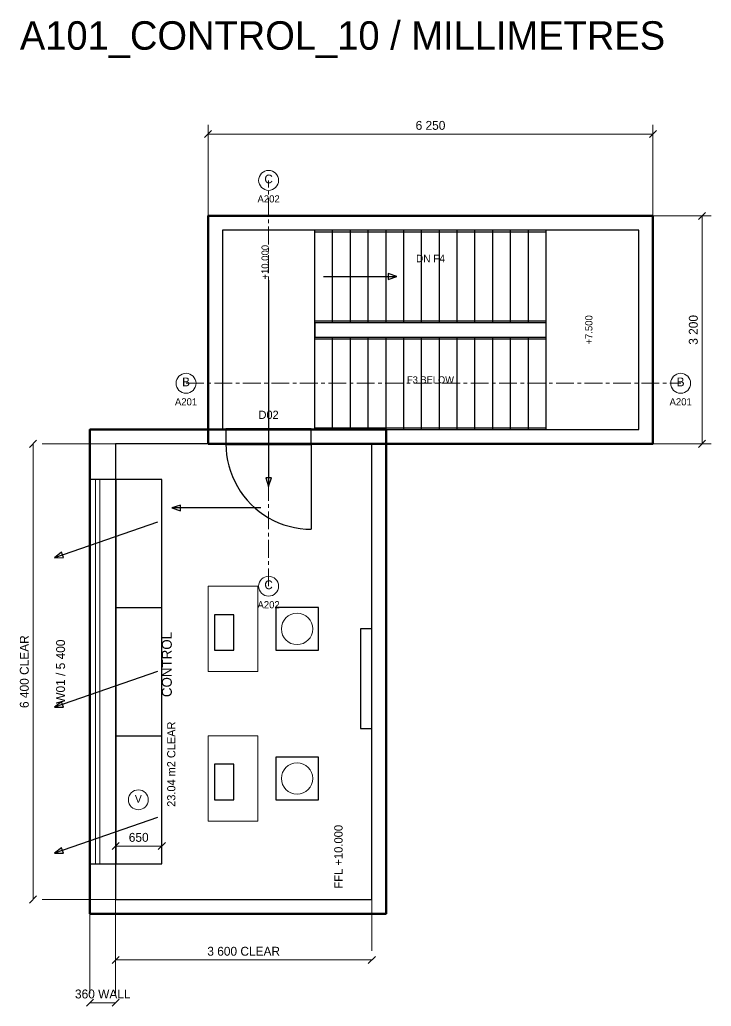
# Model space of a CAD drawing. Header units: millimetres. Extents: x -14174 to 142128, y -12275 to 247751.
# Drawn here: x 69813 to 79530, y -5900 to 7956 of the extents above; entities that cross this region are included whole.
import ezdxf
from ezdxf.enums import TextEntityAlignment as Align

# ---------------------------------------------------------------- set-up
doc = ezdxf.new("R2010")
doc.units = ezdxf.units.MM
for name, pattern in [('DASH_50_1_1', [100, 50, -50]), ('DASH_50_5_1_1_1', [400, 250, -50, 50, -50]), ('DASHED', [1.524, 1.27, -0.254])]:
    doc.linetypes.add(name, pattern=pattern)
for name, color, linetype, lineweight in [('A-ANNO', 7, 'Continuous', 18), ('A-DIMS', 8, 'Continuous', 13), ('A-DOOR', 7, 'Continuous', 25), ('A-EQUIP', 3, 'Continuous', 18), ('A-GLAZ', 4, 'Continuous', 18), ('A-HIDDEN', 8, 'DASHED', 13), ('A-OUTLINE', 7, 'Continuous', 25), ('A-ROUTE', 30, 'Continuous', 25), ('A-WALL', 8, 'Continuous', 50)]:
    doc.layers.add(name, color=color, linetype=linetype, lineweight=lineweight)

# ---------------------------------------------------------------- blocks, each defined once
blk = doc.blocks.new('A101_CONTROL_10')
at = {"layer": 'A-DIMS'}
for p, q in [((12410, 6300), (12510, 6400)), ((12460, 5200), (12460, 6480)), ((18660, 6300), (18760, 6400)), ((18710, 5200), (18710, 6480)), ((12460, 6350), (18710, 6350)), ((18710, 5200), (19530, 5200)), ((19350, 5150), (19450, 5250)), ((19400, 2000), (19400, 5200)), ((9950, 1950), (10050, 2050)), ((10000, -4400), (10000, 2000)), ((11160, 2000), (10130, 2000)), ((18710, 2000), (19530, 2000)), ((19350, 1950), (19450, 2050)), ((11110, -3700), (11210, -3600)), ((11160, -3900), (11160, -3520)), ((11760, -3700), (11860, -3600)), ((11810, -3900), (11810, -3520)), ((11160, -3650), (11810, -3650)), ((9950, -4450), (10050, -4350)), ((11160, -4400), (10130, -4400)), ((11160, -4400), (11160, -5120)), ((14760, -4400), (14760, -5120)), ((10800, -4600), (10800, -5720)), ((11160, -4600), (11160, -5720)), ((11110, -5300), (11210, -5200)), ((11160, -5250), (14760, -5250)), ((14710, -5300), (14810, -5200)), ((10750, -5900), (10850, -5800)), ((11110, -5900), (11210, -5800)), ((10800, -5850), (11160, -5850))]:
    blk.add_line(p, q, dxfattribs=at)
at = {"layer": 'A-DOOR'}
blk.add_line((13910, 2000), (13910, 800), dxfattribs=at)
blk.add_line((13910, 2000), (13910, 800), dxfattribs=at)
at = {"layer": 'A-EQUIP'}
for points in [[(12460, -1200), (13160, -1200), (13160, 0), (12460, 0)], [(12460, -3300), (13160, -3300), (13160, -2100), (12460, -2100)]]:
    blk.add_lwpolyline(points, close=True, dxfattribs=at)
for centre, radius in [((13310, 5700), 140), ((12150, 2850), 140), ((19100, 2850), 140), ((13310, 0), 140), ((13710, -600), 220), ((13710, -2700), 220), ((11480, -3000), 140)]:
    blk.add_circle(centre, radius, dxfattribs=at)
at = {"layer": 'A-GLAZ'}
for p, q in [((10880, -3900), (10880, 1500)), ((10940, -3900), (10940, 1500))]:
    blk.add_line(p, q, dxfattribs=at)
at = {"layer": 'A-HIDDEN', "linetype": 'DASH_50_5_1_1_1'}
for p, q in [((13310, 0), (13310, 5700)), ((12150, 2850), (19100, 2850))]:
    blk.add_line(p, q, dxfattribs=at)
at = {"layer": 'A-HIDDEN', "linetype": 'DASH_50_1_1'}
blk.add_line((13910, 2000), (12710, 2000), dxfattribs=at)
blk.add_line((13910, 2000), (12710, 2000), dxfattribs=at)
at = {"layer": 'A-HIDDEN'}
blk.add_lwpolyline([(17210, 2200), (18510, 2200), (18510, 5000), (17210, 5000)], close=True, dxfattribs=at)
at = {"layer": 'A-OUTLINE'}
for p, q in [((13960, 3700), (13960, 5000)), ((14210, 3700), (14210, 5000)), ((14460, 3700), (14460, 5000)), ((14710, 3700), (14710, 5000)), ((14960, 3700), (14960, 5000)), ((15210, 3700), (15210, 5000)), ((15460, 3700), (15460, 5000)), ((15710, 3700), (15710, 5000)), ((15960, 3700), (15960, 5000)), ((16210, 3700), (16210, 5000)), ((16460, 3700), (16460, 5000)), ((16710, 3700), (16710, 5000)), ((16960, 3700), (16960, 5000)), ((17210, 3700), (17210, 5000)), ((13960, 4975), (17210, 4975)), ((13960, 3725), (17210, 3725)), ((13960, 2200), (13960, 3500)), ((13960, 3475), (17210, 3475)), ((14210, 2200), (14210, 3500)), ((14460, 2200), (14460, 3500)), ((14710, 2200), (14710, 3500)), ((14960, 2200), (14960, 3500)), ((15210, 2200), (15210, 3500)), ((15460, 2200), (15460, 3500)), ((15710, 2200), (15710, 3500)), ((15960, 2200), (15960, 3500)), ((16210, 2200), (16210, 3500)), ((16460, 2200), (16460, 3500)), ((16710, 2200), (16710, 3500)), ((16960, 2200), (16960, 3500)), ((17210, 2200), (17210, 3500)), ((13960, 2225), (17210, 2225)), ((11160, -300), (11810, -300)), ((11160, -2100), (11810, -2100))]:
    blk.add_line(p, q, dxfattribs=at)
for points in [[(12660, 2200), (18510, 2200), (18510, 5000), (12660, 5000)], [(12660, 2200), (13960, 2200), (13960, 5000), (12660, 5000)], [(13960, 3500), (17210, 3500), (17210, 3700), (13960, 3700)], [(12710, 1990), (13910, 1990), (13910, 2210), (12710, 2210)], [(12710, 1990), (13910, 1990), (13910, 2210), (12710, 2210)], [(11160, -4400), (14760, -4400), (14760, 2000), (11160, 2000)], [(10790, -3900), (11170, -3900), (11170, 1500), (10790, 1500)], [(11160, -3900), (11810, -3900), (11810, 1500), (11160, 1500)], [(12550, -900), (12820, -900), (12820, -400), (12550, -400)], [(13410, -900), (14010, -900), (14010, -300), (13410, -300)], [(14600, -2000), (14760, -2000), (14760, -600), (14600, -600)], [(13410, -3000), (14010, -3000), (14010, -2400), (13410, -2400)], [(12550, -3000), (12820, -3000), (12820, -2500), (12550, -2500)]]:
    blk.add_lwpolyline(points, close=True, dxfattribs=at)
blk.add_lwpolyline([(12710, 2000), (12713, 1922), (12720, 1843), (12733, 1766), (12751, 1689), (12774, 1614), (12801, 1541), (12834, 1469), (12871, 1400), (12912, 1333), (12958, 1269), (13008, 1209), (13061, 1151), (13119, 1098), (13179, 1048), (13243, 1002), (13310, 961), (13379, 924), (13451, 891), (13524, 864), (13599, 841), (13676, 823), (13753, 810), (13832, 803), (13910, 800)], dxfattribs=at)
blk.add_lwpolyline([(12710, 2000), (12713, 1922), (12720, 1843), (12733, 1766), (12751, 1689), (12774, 1614), (12801, 1541), (12834, 1469), (12871, 1400), (12912, 1333), (12958, 1269), (13008, 1209), (13061, 1151), (13119, 1098), (13179, 1048), (13243, 1002), (13310, 961), (13379, 924), (13451, 891), (13524, 864), (13599, 841), (13676, 823), (13753, 810), (13832, 803), (13910, 800)], dxfattribs=at)
at = {"layer": 'A-ROUTE'}
for p, q in [((13310, 4300), (13310, 1400)), ((14080, 4350), (15110, 4350)), ((13200, 1100), (11950, 1100)), ((11750, 900), (10300, 400)), ((11750, -1200), (10300, -1700)), ((11750, -3250), (10300, -3750))]:
    blk.add_line(p, q, dxfattribs=at)
for points in [[(15110, 4350), (14990, 4390), (14990, 4310)], [(13310, 1400), (13350, 1520), (13270, 1520)], [(11950, 1100), (12070, 1060), (12070, 1140)], [(10300, 400), (10426, 401), (10400, 477)], [(10300, -1700), (10426, -1699), (10400, -1623)], [(10300, -3750), (10426, -3749), (10400, -3673)]]:
    blk.add_lwpolyline(points, close=True, dxfattribs=at)
at = {"layer": 'A-WALL'}
for points in [[(12460, 2000), (18710, 2000), (18710, 5200), (12460, 5200)], [(10800, -4600), (14960, -4600), (14960, 2200), (10800, 2200)]]:
    blk.add_lwpolyline(points, close=True, dxfattribs=at)
at = {"layer": 'A-ANNO'}
for s, height, p in [('6 250', 125, (15585, 6410)), ('C', 123, (13310, 5658)), ('A202', 100, (13310, 5390)), ('DN F4', 105, (15585, 4550)), ('B', 123, (12150, 2808)), ('F3 BELOW', 97.5, (15585, 2850)), ('B', 123, (19100, 2808)), ('A201', 100, (12150, 2540)), ('A201', 100, (19100, 2540)), ('D02', 115, (13310, 2350)), ('C', 123, (13310, -42)), ('A202', 100, (13310, -310)), ('V', 110, (11480, -3042)), ('650', 125, (11485, -3590)), ('3 600 CLEAR', 125, (12960, -5190)), ('360 WALL', 125, (10980, -5790))]:
    blk.add_text(s, height=height, dxfattribs=at).set_placement(p, align=Align.CENTER)
for s, height, p in [('+10.000', 100, (13310, 4550)), ('+7.500', 100, (17860, 3600)), ('3 200', 125, (19340, 3600)), ('CONTROL', 140, (11950, -1100)), ('6 400 CLEAR', 125, (9940, -1200)), ('W01 / 5 400', 125, (10450, -1200)), ('23.04 m2 CLEAR', 115, (12000, -2500)), ('FFL +10.000', 117.5, (14350, -3800))]:
    blk.add_text(s, height=height, rotation=90, dxfattribs=at).set_placement(p, align=Align.CENTER)

msp = doc.modelspace()

# ---------------------------------------------------------------- block references
msp.add_blockref('A101_CONTROL_10', (60000, 0))

# ---------------------------------------------------------------- texts
at = {"layer": 'A-ANNO'}
msp.add_text('A101_CONTROL_10 / MILLIMETRES', height=400, dxfattribs=at).set_placement((69815, 7535))

doc.saveas('drawing.dxf')
